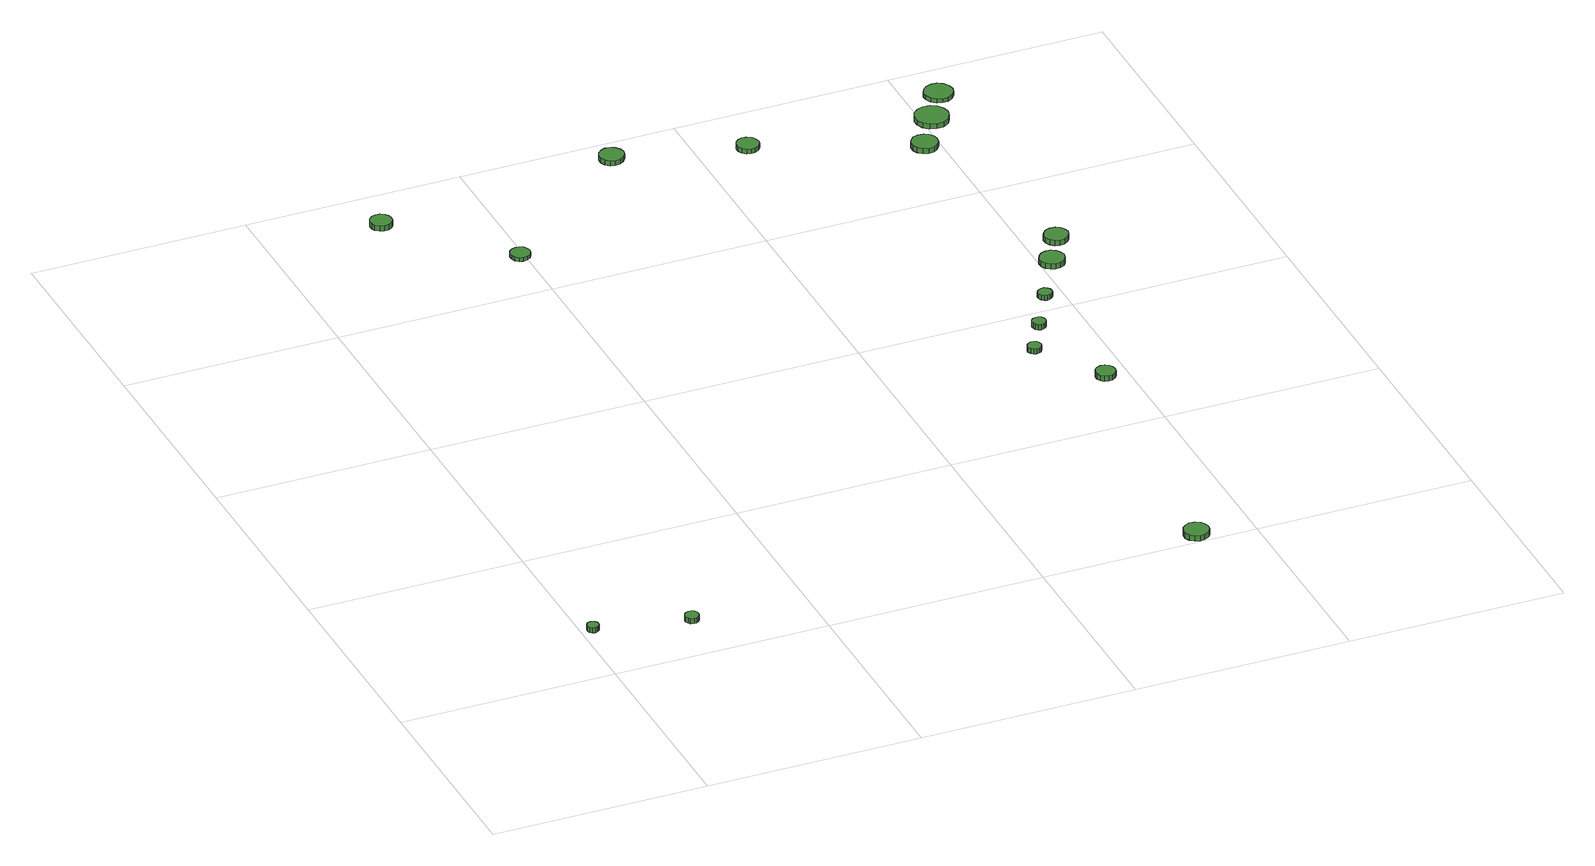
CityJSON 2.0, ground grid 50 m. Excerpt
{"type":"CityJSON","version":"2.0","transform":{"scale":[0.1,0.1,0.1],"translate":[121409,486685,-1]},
"CityObjects":{
"tree1":{"type":"SolitaryVegetationObject","attributes":{"function":"something"},"geometry":[{"type":"MultiSurface","lod":"1","boundaries":[[[0,1,2,3,4,5,6,7,8,9,10,11,12,13,14]],[[15,16,17,18,19,20,21,22,23,24,25,26,27,28,29]],[[0,29,28,1]],[[1,28,27,2]],[[2,27,26,3]],[[3,26,25,4]],[[4,25,24,5]],[[5,24,23,6]],[[6,23,22,7]],[[7,22,21,8]],[[8,21,20,9]],[[9,20,19,10]],[[10,19,18,11]],[[11,18,17,12]],[[12,17,16,13]],[[13,16,15,14]],[[14,15,29,0]]]}]},
"tree2":{"type":"SolitaryVegetationObject","attributes":{"function":"something"},"geometry":[{"type":"MultiSurface","lod":"1","boundaries":[[[30,31,32,33,34,35,36,37,38,39,40,41,42,43,44]],[[45,46,47,48,49,50,51,52,53,54,55,56,57,58,59]],[[30,59,58,31]],[[31,58,57,32]],[[32,57,56,33]],[[33,56,55,34]],[[34,55,54,35]],[[35,54,53,36]],[[36,53,52,37]],[[37,52,51,38]],[[38,51,50,39]],[[39,50,49,40]],[[40,49,48,41]],[[41,48,47,42]],[[42,47,46,43]],[[43,46,45,44]],[[44,45,59,30]]]}]},
"tree3":{"type":"SolitaryVegetationObject","attributes":{"function":"something"},"geometry":[{"type":"MultiSurface","lod":"1","boundaries":[[[60,61,62,63,64,65,66,67,68,69,70,71,72,73,74]],[[75,76,77,78,79,80,81,82,83,84,85,86,87,88,89]],[[60,89,88,61]],[[61,88,87,62]],[[62,87,86,63]],[[63,86,85,64]],[[64,85,84,65]],[[65,84,83,66]],[[66,83,82,67]],[[67,82,81,68]],[[68,81,80,69]],[[69,80,79,70]],[[70,79,78,71]],[[71,78,77,72]],[[72,77,76,73]],[[73,76,75,74]],[[74,75,89,60]]]}]},
"tree4":{"type":"SolitaryVegetationObject","attributes":{"function":"something"},"geometry":[{"type":"MultiSurface","lod":"1","boundaries":[[[90,91,92,93,94,95,96,97,98,99,100,101,102,103,104]],[[105,106,107,108,109,110,111,112,113,114,115,116,117,118,119]],[[90,119,118,91]],[[91,118,117,92]],[[92,117,116,93]],[[93,116,115,94]],[[94,115,114,95]],[[95,114,113,96]],[[96,113,112,97]],[[97,112,111,98]],[[98,111,110,99]],[[99,110,109,100]],[[100,109,108,101]],[[101,108,107,102]],[[102,107,106,103]],[[103,106,105,104]],[[104,105,119,90]]]}]},
"tree5":{"type":"SolitaryVegetationObject","attributes":{"function":"something"},"geometry":[{"type":"MultiSurface","lod":"1","boundaries":[[[120,121,122,123,124,125,126,127,128,129,130,131,132,133,134]],[[135,136,137,138,139,140,141,142,143,144,145,146,147,148,149]],[[120,149,148,121]],[[121,148,147,122]],[[122,147,146,123]],[[123,146,145,124]],[[124,145,144,125]],[[125,144,143,126]],[[126,143,142,127]],[[127,142,141,128]],[[128,141,140,129]],[[129,140,139,130]],[[130,139,138,131]],[[131,138,137,132]],[[132,137,136,133]],[[133,136,135,134]],[[134,135,149,120]]]}]},
"tree6":{"type":"SolitaryVegetationObject","attributes":{"function":"something"},"geometry":[{"type":"MultiSurface","lod":"1","boundaries":[[[150,151,152,153,154,155,156,157,158,159,160,161,162,163,164]],[[165,166,167,168,169,170,171,172,173,174,175,176,177,178,179]],[[150,179,178,151]],[[151,178,177,152]],[[152,177,176,153]],[[153,176,175,154]],[[154,175,174,155]],[[155,174,173,156]],[[156,173,172,157]],[[157,172,171,158]],[[158,171,170,159]],[[159,170,169,160]],[[160,169,168,161]],[[161,168,167,162]],[[162,167,166,163]],[[163,166,165,164]],[[164,165,179,150]]]}]},
"tree7":{"type":"SolitaryVegetationObject","attributes":{"function":"something"},"geometry":[{"type":"MultiSurface","lod":"1","boundaries":[[[180,181,182,183,184,185,186,187,188,189,190,191,192,193,194]],[[195,196,197,198,199,200,201,202,203,204,205,206,207,208,209]],[[180,209,208,181]],[[181,208,207,182]],[[182,207,206,183]],[[183,206,205,184]],[[184,205,204,185]],[[185,204,203,186]],[[186,203,202,187]],[[187,202,201,188]],[[188,201,200,189]],[[189,200,199,190]],[[190,199,198,191]],[[191,198,197,192]],[[192,197,196,193]],[[193,196,195,194]],[[194,195,209,180]]]}]},
"tree8":{"type":"SolitaryVegetationObject","attributes":{"function":"something"},"geometry":[{"type":"MultiSurface","lod":"1","boundaries":[[[210,211,212,213,214,215,216,217,218,219,220,221,222,223,224]],[[225,226,227,228,229,230,231,232,233,234,235,236,237,238,239]],[[210,239,238,211]],[[211,238,237,212]],[[212,237,236,213]],[[213,236,235,214]],[[214,235,234,215]],[[215,234,233,216]],[[216,233,232,217]],[[217,232,231,218]],[[218,231,230,219]],[[219,230,229,220]],[[220,229,228,221]],[[221,228,227,222]],[[222,227,226,223]],[[223,226,225,224]],[[224,225,239,210]]]}]},
"tree9":{"type":"SolitaryVegetationObject","attributes":{"function":"something"},"geometry":[{"type":"MultiSurface","lod":"1","boundaries":[[[240,241,242,243,244,245,246,247,248,249,250,251,252,253,254]],[[255,256,257,258,259,260,261,262,263,264,265,266,267,268,269]],[[240,269,268,241]],[[241,268,267,242]],[[242,267,266,243]],[[243,266,265,244]],[[244,265,264,245]],[[245,264,263,246]],[[246,263,262,247]],[[247,262,261,248]],[[248,261,260,249]],[[249,260,259,250]],[[250,259,258,251]],[[251,258,257,252]],[[252,257,256,253]],[[253,256,255,254]],[[254,255,269,240]]]}]},
"tree10":{"type":"SolitaryVegetationObject","attributes":{"function":"something"},"geometry":[{"type":"MultiSurface","lod":"1","boundaries":[[[270,271,272,273,274,275,276,277,278,279,280,281,282,283,284]],[[285,286,287,288,289,290,291,292,293,294,295,296,297,298,299]],[[270,299,298,271]],[[271,298,297,272]],[[272,297,296,273]],[[273,296,295,274]],[[274,295,294,275]],[[275,294,293,276]],[[276,293,292,277]],[[277,292,291,278]],[[278,291,290,279]],[[279,290,289,280]],[[280,289,288,281]],[[281,288,287,282]],[[282,287,286,283]],[[283,286,285,284]],[[284,285,299,270]]]}]},
"tree11":{"type":"SolitaryVegetationObject","attributes":{"function":"something"},"geometry":[{"type":"MultiSurface","lod":"1","boundaries":[[[300,301,302,303,304,305,306,307,308,309,310,311,312,313,314]],[[315,316,317,318,319,320,321,322,323,324,325,326,327,328,329]],[[300,329,328,301]],[[301,328,327,302]],[[302,327,326,303]],[[303,326,325,304]],[[304,325,324,305]],[[305,324,323,306]],[[306,323,322,307]],[[307,322,321,308]],[[308,321,320,309]],[[309,320,319,310]],[[310,319,318,311]],[[311,318,317,312]],[[312,317,316,313]],[[313,316,315,314]],[[314,315,329,300]]]}]},
"tree12":{"type":"SolitaryVegetationObject","attributes":{"function":"something"},"geometry":[{"type":"MultiSurface","lod":"1","boundaries":[[[330,331,332,333,334,335,336,337,338,339,340,341,342,343,344]],[[345,346,347,348,349,350,351,352,353,354,355,356,357,358,359]],[[330,359,358,331]],[[331,358,357,332]],[[332,357,356,333]],[[333,356,355,334]],[[334,355,354,335]],[[335,354,353,336]],[[336,353,352,337]],[[337,352,351,338]],[[338,351,350,339]],[[339,350,349,340]],[[340,349,348,341]],[[341,348,347,342]],[[342,347,346,343]],[[343,346,345,344]],[[344,345,359,330]]]}]},
"tree13":{"type":"SolitaryVegetationObject","attributes":{"function":"something"},"geometry":[{"type":"MultiSurface","lod":"1","boundaries":[[[360,361,362,363,364,365,366,367,368,369,370,371,372,373,374]],[[375,376,377,378,379,380,381,382,383,384,385,386,387,388,389]],[[360,389,388,361]],[[361,388,387,362]],[[362,387,386,363]],[[363,386,385,364]],[[364,385,384,365]],[[365,384,383,366]],[[366,383,382,367]],[[367,382,381,368]],[[368,381,380,369]],[[369,380,379,370]],[[370,379,378,371]],[[371,378,377,372]],[[372,377,376,373]],[[373,376,375,374]],[[374,375,389,360]]]}]},
"tree14":{"type":"SolitaryVegetationObject","attributes":{"function":"something"},"geometry":[{"type":"MultiSurface","lod":"1","boundaries":[[[390,391,392,393,394,395,396,397,398,399,400,401,402,403,404]],[[405,406,407,408,409,410,411,412,413,414,415,416,417,418,419]],[[390,419,418,391]],[[391,418,417,392]],[[392,417,416,393]],[[393,416,415,394]],[[394,415,414,395]],[[395,414,413,396]],[[396,413,412,397]],[[397,412,411,398]],[[398,411,410,399]],[[399,410,409,400]],[[400,409,408,401]],[[401,408,407,402]],[[402,407,406,403]],[[403,406,405,404]],[[404,405,419,390]]]}]},
"tree15":{"type":"SolitaryVegetationObject","attributes":{"function":"something"},"geometry":[{"type":"MultiSurface","lod":"1","boundaries":[[[420,421,422,423,424,425,426,427,428,429,430,431,432,433,434]],[[435,436,437,438,439,440,441,442,443,444,445,446,447,448,449]],[[420,449,448,421]],[[421,448,447,422]],[[422,447,446,423]],[[423,446,445,424]],[[424,445,444,425]],[[425,444,443,426]],[[426,443,442,427]],[[427,442,441,428]],[[428,441,440,429]],[[429,440,439,430]],[[430,439,438,431]],[[431,438,437,432]],[[432,437,436,433]],[[433,436,435,434]],[[434,435,449,420]]]}]},
"tree16":{"type":"SolitaryVegetationObject","attributes":{"function":"something"},"geometry":[{"type":"MultiSurface","lod":"1","boundaries":[[[450,451,452,453,454,455,456,457,458,459,460,461,462,463,464]],[[465,466,467,468,469,470,471,472,473,474,475,476,477,478,479]],[[450,479,478,451]],[[451,478,477,452]],[[452,477,476,453]],[[453,476,475,454]],[[454,475,474,455]],[[455,474,473,456]],[[456,473,472,457]],[[457,472,471,458]],[[458,471,470,459]],[[459,470,469,460]],[[460,469,468,461]],[[461,468,467,462]],[[462,467,466,463]],[[463,466,465,464]],[[464,465,479,450]]]}]}
},
"vertices":[
[35,168,31],[34,174,31],[31,178,31],[26,181,31],[21,182,31],[15,180,31],[11,176,31],[9,171,31],[9,166,31],[11,161,31],[15,157,31],[21,155,31],[26,156,31],[31,159,31],[34,163,31],[34,163,18],[31,159,18],[26,156,18],[21,155,18],[15,157,18],[11,161,18],[9,166,18],[9,171,18],[11,176,18],[15,180,18],[21,182,18],[26,181,18],[31,178,18],[34,174,18],[35,168,18],
[252,130,25],[251,137,25],[247,142,25],[241,145,25],[235,146,25],[228,144,25],[224,140,25],[221,134,25],[221,127,25],[224,121,25],[228,116,25],[235,114,25],[241,115,25],[247,118,25],[251,124,25],[251,124,12],[247,118,12],[241,115,12],[235,114,12],[228,116,12],[224,121,12],[221,127,12],[221,134,12],[224,140,12],[228,144,12],[235,146,12],[241,145,12],[247,142,12],[251,137,12],[252,130,12],
[289,1879,24],[287,1889,24],[281,1898,24],[272,1903,24],[261,1904,24],[252,1901,24],[244,1894,24],[240,1884,24],[240,1874,24],[244,1865,24],[252,1858,24],[261,1855,24],[272,1856,24],[281,1861,24],[287,1869,24],[287,1869,11],[281,1861,11],[272,1856,11],[261,1855,11],[252,1858,11],[244,1865,11],[240,1874,11],[240,1884,11],[244,1894,11],[252,1901,11],[261,1904,11],[272,1903,11],[281,1898,11],[287,1889,11],[289,1879,11],
[514,1652,16],[512,1661,16],[507,1669,16],[498,1673,16],[489,1674,16],[480,1672,16],[473,1665,16],[469,1657,16],[469,1647,16],[473,1638,16],[480,1632,16],[489,1629,16],[498,1630,16],[507,1635,16],[512,1643,16],[512,1643,7],[507,1635,7],[498,1630,7],[489,1629,7],[480,1632,7],[473,1638,7],[469,1647,7],[469,1657,7],[473,1665,7],[480,1672,7],[489,1674,7],[498,1673,7],[507,1669,7],[512,1661,7],[514,1652,7],
[1399,29,22],[1397,41,22],[1390,50,22],[1379,56,22],[1367,58,22],[1356,54,22],[1347,46,22],[1342,35,22],[1342,23,22],[1347,12,22],[1356,4,22],[1367,0,22],[1379,2,22],[1390,8,22],[1397,17,22],[1397,17,9],[1390,8,9],[1379,2,9],[1367,0,9],[1356,4,9],[1347,12,9],[1342,23,9],[1342,35,9],[1347,46,9],[1356,54,9],[1367,58,9],[1379,56,9],[1390,50,9],[1397,41,9],[1399,29,9],
[857,1939,19],[854,1950,19],[847,1960,19],[837,1966,19],[825,1967,19],[814,1963,19],[805,1955,19],[801,1945,19],[801,1933,19],[805,1922,19],[814,1914,19],[825,1911,19],[837,1912,19],[847,1918,19],[854,1927,19],[854,1927,7],[847,1918,7],[837,1912,7],[825,1911,7],[814,1914,7],[805,1922,7],[801,1933,7],[801,1945,7],[805,1955,7],[814,1963,7],[825,1967,7],[837,1966,7],[847,1960,7],[854,1950,7],[857,1939,7],
[1365,857,22],[1364,864,22],[1360,869,22],[1354,872,22],[1348,873,22],[1342,871,22],[1337,866,22],[1334,860,22],[1334,854,22],[1337,848,22],[1342,843,22],[1348,841,22],[1354,842,22],[1360,845,22],[1364,851,22],[1364,851,10],[1360,845,10],[1354,842,10],[1348,841,10],[1342,843,10],[1337,848,10],[1334,854,10],[1334,860,10],[1337,866,10],[1342,871,10],[1348,873,10],[1354,872,10],[1360,869,10],[1364,864,10],[1365,857,10],
[1469,697,25],[1467,707,25],[1462,714,25],[1454,719,25],[1444,720,25],[1435,717,25],[1428,711,25],[1424,702,25],[1424,693,25],[1428,684,25],[1435,677,25],[1444,674,25],[1454,675,25],[1462,680,25],[1467,688,25],[1467,688,12],[1462,680,12],[1454,675,12],[1444,674,12],[1435,677,12],[1428,684,12],[1424,693,12],[1424,702,12],[1428,711,12],[1435,717,12],[1444,720,12],[1454,719,12],[1462,714,12],[1467,707,12],[1469,697,12],
[1140,1866,18],[1138,1876,18],[1132,1885,18],[1122,1890,18],[1112,1891,18],[1102,1888,18],[1094,1881,18],[1090,1871,18],[1090,1860,18],[1094,1851,18],[1102,1843,18],[1112,1840,18],[1122,1841,18],[1132,1847,18],[1138,1855,18],[1138,1855,7],[1132,1847,7],[1122,1841,7],[1112,1840,7],[1102,1843,7],[1094,1851,7],[1090,1860,7],[1090,1871,7],[1094,1881,7],[1102,1888,7],[1112,1891,7],[1122,1890,7],[1132,1885,7],[1138,1876,7],[1140,1866,7],
[1415,948,20],[1414,954,20],[1410,960,20],[1404,963,20],[1398,964,20],[1391,962,20],[1386,957,20],[1384,951,20],[1384,945,20],[1386,939,20],[1391,934,20],[1398,932,20],[1404,933,20],[1410,936,20],[1414,942,20],[1414,942,7],[1410,936,7],[1404,933,7],[1398,932,7],[1391,934,7],[1386,939,7],[1384,945,7],[1384,951,7],[1386,957,7],[1391,962,7],[1398,964,7],[1404,963,7],[1410,960,7],[1414,954,7],[1415,948,7],
[1475,1054,19],[1474,1061,19],[1470,1066,19],[1464,1070,19],[1457,1070,19],[1451,1068,19],[1446,1064,19],[1443,1058,19],[1443,1051,19],[1446,1045,19],[1451,1040,19],[1457,1038,19],[1464,1039,19],[1470,1042,19],[1474,1048,19],[1474,1048,7],[1470,1042,7],[1464,1039,7],[1457,1038,7],[1451,1040,7],[1446,1045,7],[1443,1051,7],[1443,1058,7],[1446,1064,7],[1451,1068,7],[1457,1070,7],[1464,1070,7],[1470,1066,7],[1474,1061,7],[1475,1054,7],
[1557,1176,20],[1554,1188,20],[1547,1198,20],[1537,1204,20],[1525,1205,20],[1514,1201,20],[1505,1193,20],[1500,1182,20],[1500,1170,20],[1505,1160,20],[1514,1152,20],[1525,1148,20],[1537,1149,20],[1547,1155,20],[1554,1165,20],[1554,1165,7],[1547,1155,7],[1537,1149,7],[1525,1148,7],[1514,1152,7],[1505,1160,7],[1500,1170,7],[1500,1182,7],[1505,1193,7],[1514,1201,7],[1525,1205,7],[1537,1204,7],[1547,1198,7],[1554,1188,7],[1557,1176,7],
[1600,1256,23],[1597,1267,23],[1591,1277,23],[1581,1282,23],[1569,1283,23],[1558,1280,23],[1550,1272,23],[1545,1262,23],[1545,1250,23],[1550,1240,23],[1558,1232,23],[1569,1229,23],[1581,1230,23],[1591,1236,23],[1597,1245,23],[1597,1245,10],[1591,1236,10],[1581,1230,10],[1569,1229,10],[1558,1232,10],[1550,1240,10],[1545,1250,10],[1545,1262,10],[1550,1272,10],[1558,1280,10],[1569,1283,10],[1581,1282,10],[1591,1277,10],[1597,1267,10],[1600,1256,10],
[1494,1719,21],[1492,1731,21],[1484,1741,21],[1474,1747,21],[1461,1748,21],[1449,1745,21],[1440,1736,21],[1435,1725,21],[1435,1712,21],[1440,1701,21],[1449,1693,21],[1461,1689,21],[1474,1690,21],[1484,1696,21],[1492,1706,21],[1492,1706,8],[1484,1696,8],[1474,1690,8],[1461,1689,8],[1449,1693,8],[1440,1701,8],[1435,1712,8],[1435,1725,8],[1440,1736,8],[1449,1745,8],[1461,1748,8],[1474,1747,8],[1484,1741,8],[1492,1731,8],[1494,1719,8],
[1561,1815,19],[1557,1831,19],[1548,1844,19],[1534,1852,19],[1518,1853,19],[1503,1848,19],[1491,1838,19],[1485,1823,19],[1485,1807,19],[1491,1792,19],[1503,1782,19],[1518,1777,19],[1534,1778,19],[1548,1786,19],[1557,1799,19],[1557,1799,7],[1548,1786,7],[1534,1778,7],[1518,1777,7],[1503,1782,7],[1491,1792,7],[1485,1807,7],[1485,1823,7],[1491,1838,7],[1503,1848,7],[1518,1853,7],[1534,1852,7],[1548,1844,7],[1557,1831,7],[1561,1815,7],
[1608,1901,17],[1605,1915,17],[1597,1926,17],[1585,1933,17],[1572,1934,17],[1559,1930,17],[1549,1921,17],[1543,1908,17],[1543,1895,17],[1549,1882,17],[1559,1873,17],[1572,1869,17],[1585,1870,17],[1597,1877,17],[1605,1888,17],[1605,1888,7],[1597,1877,7],[1585,1870,7],[1572,1869,7],[1559,1873,7],[1549,1882,7],[1543,1895,7],[1543,1908,7],[1549,1921,7],[1559,1930,7],[1572,1934,7],[1585,1933,7],[1597,1926,7],[1605,1915,7],[1608,1901,7]
]}
